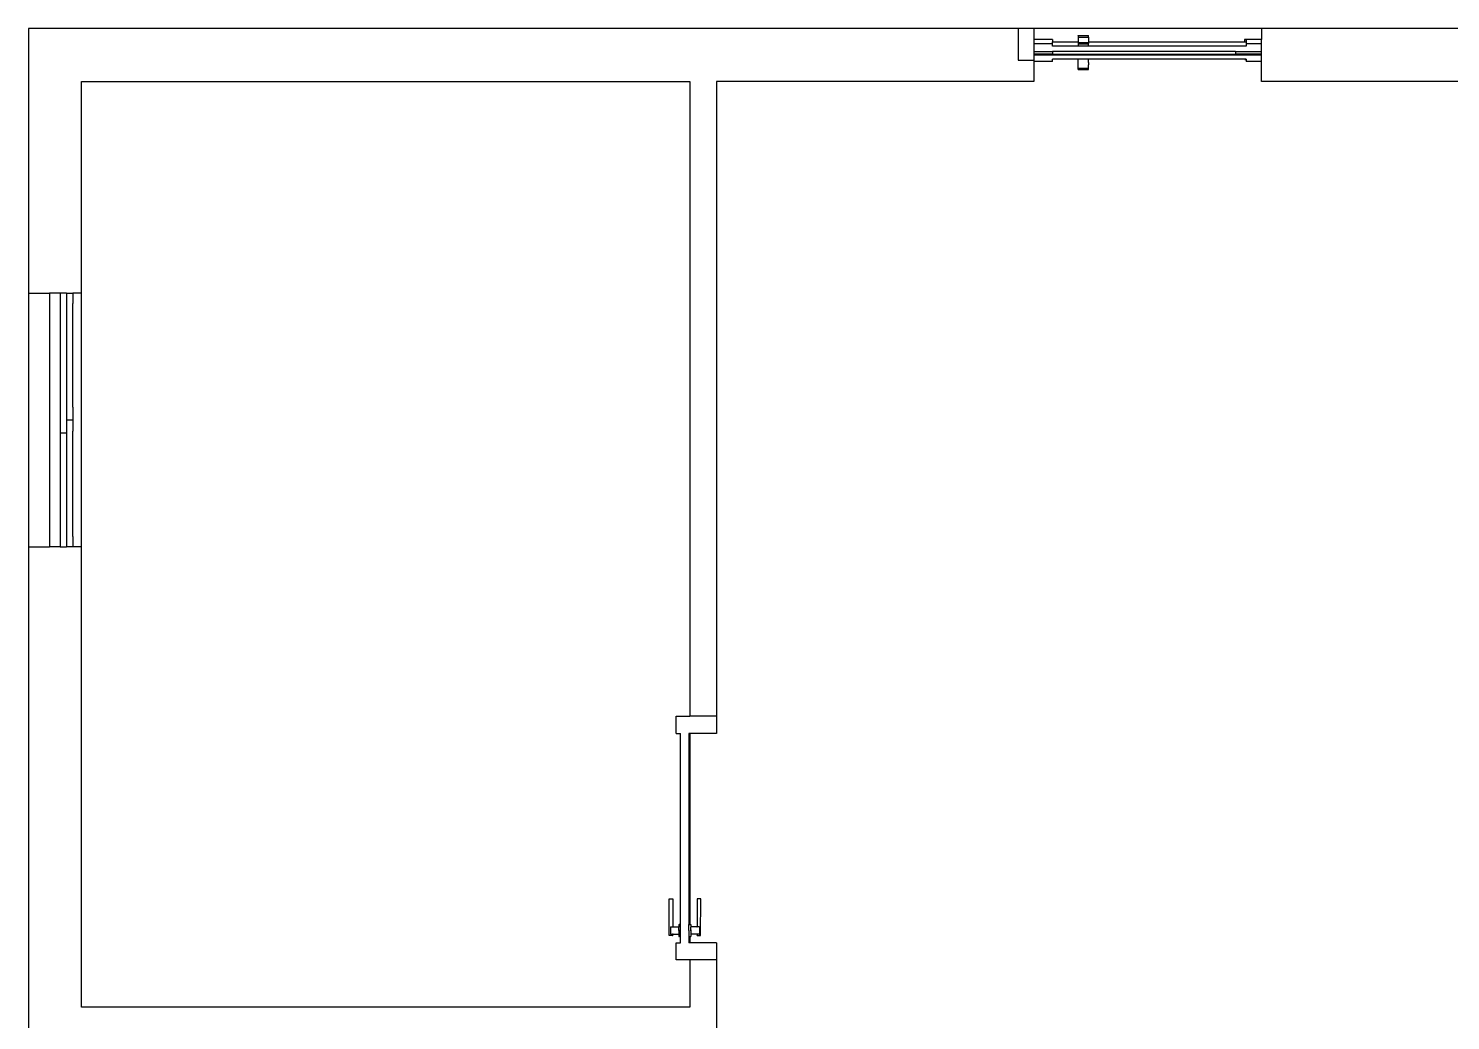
# Model space of a CAD drawing. Header units: millimetres. Extents: x -27866 to 69340, y 57830 to 119705.
# Drawn here: x 10770 to 17488, y 115018 to 119705 of the extents above; entities that cross this region are included whole.
import ezdxf

# ---------------------------------------------------------------- set-up
doc = ezdxf.new("R2010")
doc.units = ezdxf.units.MM
doc.layers.add('SectionCutEdges', color=7, linetype='Continuous')

msp = doc.modelspace()

# ---------------------------------------------------------------- linework, layer by layer
for p, q in [((16594.79975, 119705.38105), (15519.79975, 119705.38105)), ((15607.87389, 119653.48713), (15519.79975, 119653.48713)), ((15607.87389, 119653.48713), (15607.87389, 119641.82096)), ((15728.96467, 119671.96595), (15728.96467, 119672.51905)), ((15728.96467, 119672.51905), (15777.89805, 119672.51905)), ((15728.96467, 119670.76019), (15728.96467, 119671.96595)), ((15728.96467, 119671.96595), (15777.89805, 119671.96595)), ((15728.96467, 119663.54485), (15728.96467, 119658.62887)), ((15728.96467, 119658.62887), (15728.96467, 119657.74676)), ((15728.96467, 119657.74676), (15728.96467, 119650.98349)), ((15777.89805, 119671.96595), (15777.89805, 119672.51905)), ((15777.89805, 119670.76019), (15777.89805, 119671.96595)), ((15777.89805, 119663.96545), (15777.89805, 119663.54485)), ((15777.89805, 119663.54485), (15777.89805, 119658.62887)), ((15777.89805, 119658.62887), (15777.89805, 119657.74676)), ((15777.89805, 119657.74676), (15777.89805, 119650.98349)), ((16594.79975, 119653.48713), (16515.02347, 119653.48713)), ((16515.02347, 119652.93136), (16515.02347, 119653.48713)), ((16515.02347, 119652.93136), (16522.42334, 119652.93136)), ((16515.02347, 119652.93136), (16515.02347, 119641.82096)), ((16522.42334, 119652.93136), (16522.42334, 119641.82096)), ((15607.87389, 119641.82096), (15728.96467, 119641.82096)), ((15607.87389, 119633.15478), (15607.87389, 119641.82096)), ((15607.87389, 119597.4075), (16472.3636, 119597.4075)), ((15728.96467, 119650.98349), (15728.96467, 119641.82096)), ((15728.96467, 119641.82096), (15728.96467, 119640.61458)), ((15728.96467, 119640.61458), (15728.96467, 119639.30864)), ((15728.96467, 119639.30864), (15777.89805, 119639.30864)), ((15728.96467, 119639.30864), (15728.96467, 119634.24865)), ((15777.89805, 119634.24865), (15728.96467, 119634.24865)), ((15728.96467, 119634.24865), (15728.96467, 119632.51896)), ((15728.96467, 119632.51896), (15777.89805, 119632.51896)), ((15728.96467, 119632.51896), (15728.96467, 119622.04018)), ((15777.89805, 119650.98349), (15777.89805, 119641.82096)), ((15777.89805, 119641.82096), (16515.02347, 119641.82096)), ((15777.89805, 119641.82096), (15777.89805, 119640.61458)), ((15777.89805, 119640.61458), (15777.89805, 119639.30864)), ((15777.89805, 119639.30864), (15777.89805, 119634.24865)), ((15777.89805, 119632.51896), (15777.89805, 119634.24865)), ((15777.89805, 119622.04018), (15777.89805, 119632.51896)), ((16515.02347, 119641.82096), (16522.42334, 119641.82096)), ((16522.42334, 119641.82096), (16522.42334, 119633.15478)), ((15728.96467, 119558.62093), (15728.96467, 119559.63561)), ((15728.96467, 119551.9079), (15728.96467, 119558.62093)), ((15728.96467, 119545.0038), (15728.96467, 119551.9079)), ((15728.96467, 119534.10041), (15728.96467, 119545.0038)), ((15728.96467, 119527.34062), (15728.96467, 119534.10041)), ((15728.96467, 119525.91916), (15728.96467, 119527.34062)), ((15728.96467, 119520.46631), (15728.96467, 119525.91916)), ((15728.96467, 119519.14376), (15728.96467, 119520.46631)), ((15728.96467, 119517.75178), (15728.96467, 119519.14376)), ((15777.89805, 119558.62093), (15777.89805, 119559.63561)), ((15777.89805, 119551.9079), (15777.89805, 119558.62093)), ((15777.89805, 119545.0038), (15777.89805, 119551.9079)), ((15777.89805, 119545.0038), (15777.89805, 119534.10041)), ((15777.89805, 119527.34062), (15777.89805, 119534.10041)), ((15777.89805, 119525.91916), (15777.89805, 119527.34062)), ((15777.89805, 119520.46631), (15777.89805, 119525.91916)), ((15777.89805, 119519.14376), (15777.89805, 119520.46631)), ((15777.89805, 119517.74607), (15777.89805, 119519.14376)), ((16519.79975, 119555.38105), (16519.79975, 119559.63561)), ((10769.79975, 118455.38105), (10769.79975, 117255.38105)), ((10869.79975, 118455.38105), (10869.79975, 117255.38105)), ((10919.79975, 118455.38105), (10919.79975, 117795.38105)), ((11019.79975, 117255.38105), (11019.79975, 118455.38105)), ((10979.79975, 117915.38105), (10979.79975, 118405.38105)), ((10949.79975, 117795.38105), (10949.79975, 117255.38105)), ((10979.79975, 117305.38105), (10979.79975, 117802.59219)), ((13894.79975, 116374.89503), (13894.79975, 115470.98831)), ((13796.79214, 115421.5193), (13796.81119, 115591.71929)), ((13796.81119, 115591.71929), (13796.85023, 115592.01693)), ((13796.85023, 115592.01693), (13796.96463, 115592.29428)), ((13796.96463, 115592.29428), (13797.14659, 115592.53243)), ((13797.14659, 115592.53243), (13797.3837, 115592.71516)), ((13797.3837, 115592.71516), (13797.65982, 115592.83001)), ((13797.65982, 115592.83001), (13797.95612, 115592.86917)), ((13797.95612, 115592.86917), (13812.83852, 115592.8675)), ((13812.83852, 115592.8675), (13813.13481, 115592.82828)), ((13813.13481, 115592.82828), (13813.4109, 115592.71336)), ((13813.4109, 115592.71336), (13813.64798, 115592.53058)), ((13813.64798, 115592.53058), (13813.82988, 115592.29239)), ((13813.82988, 115592.29239), (13813.94422, 115592.01502)), ((13813.98319, 115591.71737), (13813.9295, 115460.57819)), ((13813.94422, 115592.01502), (13813.98319, 115591.71737)), ((13928.45659, 115591.69021), (13928.20756, 115460.43637)), ((13928.49601, 115591.9878), (13928.45659, 115591.69021)), ((13928.61075, 115592.26499), (13928.49601, 115591.9878)), ((13928.79301, 115592.5029), (13928.61075, 115592.26499)), ((13929.03035, 115592.68532), (13928.79301, 115592.5029)), ((13929.30661, 115592.79981), (13929.03035, 115592.68532)), ((13929.60296, 115592.83857), (13929.30661, 115592.79981)), ((13944.48535, 115592.81725), (13929.60296, 115592.83857)), ((13944.78159, 115592.77764), (13944.48535, 115592.81725)), ((13945.05754, 115592.66236), (13944.78159, 115592.77764)), ((13945.29438, 115592.47927), (13945.05754, 115592.66236)), ((13945.47599, 115592.24083), (13945.29438, 115592.47927)), ((13945.39569, 115421.46578), (13945.62857, 115591.66561)), ((13945.58997, 115591.96331), (13945.47599, 115592.24083)), ((13945.62857, 115591.66561), (13945.58997, 115591.96331)), ((13796.79214, 115421.5193), (13796.83111, 115421.22165)), ((13796.83111, 115421.22165), (13796.94545, 115420.94428)), ((13796.94545, 115420.94428), (13797.12735, 115420.70609)), ((13797.36443, 115420.5233), (13797.12735, 115420.70609)), ((13797.64052, 115420.40839), (13797.36443, 115420.5233)), ((13797.93681, 115420.36917), (13797.64052, 115420.40839)), ((13812.81921, 115420.3675), (13797.93681, 115420.36917)), ((13802.52039, 115459.46865), (13802.51678, 115427.26865)), ((13802.55576, 115426.97101), (13802.51678, 115427.26865)), ((13802.55943, 115459.76629), (13802.52039, 115459.46865)), ((13802.55576, 115426.97101), (13802.67009, 115426.69364)), ((13802.67382, 115460.04364), (13802.55943, 115459.76629)), ((13802.85199, 115426.45544), (13802.67009, 115426.69364)), ((13802.85578, 115460.28179), (13802.67382, 115460.04364)), ((13803.08907, 115426.27266), (13802.85199, 115426.45544)), ((13803.0929, 115460.46452), (13802.85578, 115460.28179)), ((13803.36516, 115426.15775), (13803.08907, 115426.27266)), ((13803.0929, 115460.46452), (13803.36901, 115460.57937)), ((13803.66145, 115426.11853), (13803.36516, 115426.15775)), ((13803.36901, 115460.57937), (13803.66531, 115460.61853)), ((13803.66145, 115426.11853), (13812.81985, 115426.1175)), ((13803.66531, 115460.61853), (13812.82371, 115460.6175)), ((13813.11551, 115420.40665), (13812.81921, 115420.3675)), ((13813.11615, 115426.11747), (13812.81985, 115426.1175)), ((13812.82371, 115460.6175), (13813.12001, 115460.57828)), ((13813.11551, 115420.40665), (13813.39162, 115420.52151)), ((13813.33576, 115426.15663), (13813.11615, 115426.11747)), ((13813.33961, 115460.57826), (13813.12001, 115460.57828)), ((13813.39226, 115426.15662), (13813.33576, 115426.15663)), ((13813.39611, 115460.57825), (13813.33961, 115460.57826)), ((13813.39162, 115420.52151), (13813.62874, 115420.70424)), ((13813.39226, 115426.15662), (13813.41244, 115426.11744)), ((13813.39611, 115460.57825), (13813.41631, 115460.61743)), ((13813.63321, 115460.57823), (13813.39611, 115460.57825)), ((13813.41244, 115426.11744), (13813.62935, 115426.11741)), ((13813.41631, 115460.61743), (13813.63321, 115460.57823)), ((13813.8107, 115420.94239), (13813.62874, 115420.70424)), ((13813.62935, 115426.11741), (13813.81128, 115426.11739)), ((13813.82036, 115460.5782), (13813.63321, 115460.57823)), ((13813.8107, 115420.94239), (13813.9251, 115421.21974)), ((13813.81128, 115426.11739), (13813.92564, 115426.11738)), ((13813.9295, 115460.57819), (13813.82036, 115460.5782)), ((13813.96414, 115421.51737), (13813.9251, 115421.21974)), ((13813.92566, 115426.27145), (13813.92564, 115426.11738)), ((13813.92564, 115426.11738), (13813.96465, 115426.11737)), ((13813.92564, 115426.11738), (13813.96414, 115421.51737)), ((13813.96468, 115426.34714), (13813.92566, 115426.27145)), ((13813.92568, 115426.4542), (13813.92567, 115426.38967)), ((13813.92567, 115426.38967), (13813.96468, 115426.34714)), ((13813.96471, 115426.66131), (13813.92568, 115426.4542)), ((13813.96475, 115426.96973), (13813.92571, 115426.74407)), ((13813.92571, 115426.74407), (13813.94417, 115426.69238)), ((13813.92944, 115459.99068), (13813.9479, 115460.04238)), ((13813.92944, 115459.99068), (13813.96709, 115459.76502)), ((13813.92947, 115460.28055), (13813.92948, 115460.34508)), ((13813.92947, 115460.28055), (13813.96845, 115460.07344)), ((13813.92948, 115460.34508), (13813.96849, 115460.3876)), ((13813.9295, 115460.57819), (13813.92949, 115460.46331)), ((13813.92949, 115460.46331), (13813.96849, 115460.3876)), ((13813.9295, 115460.57819), (13813.96851, 115460.61737)), ((13813.94417, 115426.69238), (13813.96471, 115426.66131)), ((13813.9479, 115460.04238), (13813.96845, 115460.07344)), ((13813.96465, 115426.11737), (13814.22933, 115426.15653)), ((13813.96468, 115426.34714), (13813.96475, 115426.96973)), ((13813.96475, 115426.96973), (13813.96468, 115426.34714)), ((13813.96709, 115459.76502), (13813.96839, 115459.46737)), ((13813.96839, 115459.46737), (13813.96849, 115460.3876)), ((13813.96849, 115460.3876), (13813.96839, 115459.46737)), ((13814.00743, 115459.76501), (13813.96839, 115459.46737)), ((13813.96851, 115460.61737), (13814.23319, 115460.57816)), ((13814.11809, 115426.69236), (13814.00375, 115426.96973)), ((13814.12182, 115460.04236), (13814.00743, 115459.76501)), ((13814.24956, 115426.45417), (13814.11809, 115426.69236)), ((13814.25335, 115460.28051), (13814.12182, 115460.04236)), ((13814.22933, 115426.15653), (13814.43884, 115426.11732)), ((13814.23319, 115460.57816), (13814.44271, 115460.61732)), ((13814.29999, 115426.45416), (13814.24956, 115426.45417)), ((13814.30378, 115460.28051), (13814.25335, 115460.28051)), ((13814.47856, 115426.27139), (13814.29999, 115426.45416)), ((13814.48238, 115460.46324), (13814.30378, 115460.28051)), ((13814.54611, 115426.15649), (13814.43884, 115426.11732)), ((13814.54996, 115460.57812), (13814.44271, 115460.61732)), ((13814.53707, 115426.27138), (13814.47856, 115426.27139)), ((13814.5409, 115460.46324), (13814.48238, 115460.46324)), ((13814.74524, 115426.15647), (13814.53707, 115426.27138)), ((13814.74909, 115460.5781), (13814.5409, 115460.46324)), ((13814.74524, 115426.15647), (13814.54611, 115426.15649)), ((13814.74909, 115460.5781), (13814.54996, 115460.57812)), ((13814.81316, 115426.15646), (13814.74524, 115426.15647)), ((13814.74524, 115426.15647), (13814.8027, 115426.11728)), ((13814.74909, 115460.5781), (13814.80657, 115460.61728)), ((13814.81701, 115460.57809), (13814.74909, 115460.5781)), ((13814.8027, 115426.11728), (13815.03144, 115426.11725)), ((13814.80657, 115460.61728), (13815.0353, 115460.61725)), ((13815.03144, 115426.11725), (13814.81316, 115426.15646)), ((13815.0353, 115460.61725), (13814.81701, 115460.57809)), ((13815.03144, 115426.11725), (13841.43985, 115426.1143)), ((13815.0353, 115460.61725), (13841.44371, 115460.6143)), ((13841.73615, 115426.15345), (13841.43985, 115426.1143)), ((13841.74001, 115460.57508), (13841.44371, 115460.6143)), ((13842.01227, 115426.2683), (13841.73615, 115426.15345)), ((13842.0161, 115460.46016), (13841.74001, 115460.57508)), ((13842.24938, 115426.45103), (13842.01227, 115426.2683)), ((13842.25317, 115460.27738), (13842.0161, 115460.46016)), ((13842.43134, 115426.68919), (13842.24938, 115426.45103)), ((13842.25317, 115460.27738), (13842.43508, 115460.03919)), ((13842.54574, 115426.96653), (13842.43134, 115426.68919)), ((13842.43508, 115460.03919), (13842.54941, 115459.76182)), ((13842.58478, 115427.26417), (13842.54574, 115426.96653)), ((13842.54574, 115426.96653), (13842.58349, 115415.76417)), ((13842.58967, 115470.96417), (13842.54941, 115459.76182)), ((13842.54941, 115459.76182), (13842.58838, 115459.46417)), ((13842.58599, 115438.07821), (13842.58478, 115427.26417)), ((13842.62501, 115438.19931), (13842.58599, 115438.07821)), ((13842.58605, 115438.62491), (13842.62509, 115438.8849)), ((13842.58605, 115438.62491), (13842.62503, 115438.36819)), ((13842.62518, 115439.70686), (13842.58615, 115439.49458)), ((13842.58615, 115439.49458), (13842.62509, 115438.8849)), ((13842.58628, 115440.62796), (13842.6253, 115440.77806)), ((13842.62518, 115439.70686), (13842.58628, 115440.62796)), ((13842.58642, 115441.9478), (13842.62544, 115442.0255)), ((13842.58642, 115441.9478), (13842.6253, 115440.77806)), ((13842.58658, 115443.36417), (13842.62574, 115444.70283)), ((13842.58658, 115443.36417), (13842.62544, 115442.0255)), ((13842.62588, 115445.95027), (13842.58674, 115444.78054)), ((13842.58674, 115444.78054), (13842.62574, 115444.70283)), ((13842.626, 115447.02147), (13842.58689, 115446.10038)), ((13842.62588, 115445.95027), (13842.58689, 115446.10038)), ((13842.58702, 115447.23376), (13842.62609, 115447.84343)), ((13842.626, 115447.02147), (13842.58702, 115447.23376)), ((13842.58711, 115448.10343), (13842.62615, 115448.36014)), ((13842.58711, 115448.10343), (13842.62609, 115447.84343)), ((13842.58717, 115448.65012), (13842.58838, 115459.46417)), ((13842.58717, 115448.65012), (13842.62617, 115448.52902)), ((13842.58967, 115470.96417), (13842.62871, 115471.26181)), ((13842.73941, 115438.47665), (13842.62501, 115438.19931)), ((13842.62503, 115438.36819), (13842.62501, 115438.19931)), ((13842.62617, 115448.52902), (13842.62615, 115448.36014)), ((13842.62617, 115448.52902), (13842.7405, 115448.25165)), ((13842.62871, 115471.26181), (13842.74311, 115471.53915)), ((13842.92137, 115438.7148), (13842.73941, 115438.47665)), ((13842.7405, 115448.25165), (13842.92241, 115448.01346)), ((13842.74311, 115471.53915), (13842.92507, 115471.7773)), ((13843.15848, 115438.89753), (13842.92137, 115438.7148)), ((13842.92241, 115448.01346), (13843.15948, 115447.83068)), ((13842.92507, 115471.7773), (13843.16218, 115471.96003)), ((13843.4346, 115439.01239), (13843.15848, 115438.89753)), ((13843.15948, 115447.83068), (13843.43557, 115447.71576)), ((13843.16218, 115471.96003), (13843.4383, 115472.07489)), ((13843.7309, 115439.05154), (13843.4346, 115439.01239)), ((13843.43557, 115447.71576), (13843.73187, 115447.67654)), ((13843.4383, 115472.07489), (13843.7346, 115472.11404)), ((13849.68967, 115472.11337), (13843.7346, 115472.11404)), ((13889.68597, 115439.04464), (13889.97685, 115439.08268)), ((13889.68967, 115472.09144), (13889.72574, 115472.10639)), ((13889.98866, 115447.70768), (13889.69241, 115447.74729)), ((13889.72574, 115472.10639), (13890.02209, 115472.14515)), ((13890.02209, 115472.14515), (13898.52818, 115472.13297)), ((13898.48294, 115439.0705), (13898.77918, 115439.03089)), ((13898.79109, 115447.73425), (13898.49474, 115447.69549)), ((13898.82442, 115472.09336), (13898.52818, 115472.13297)), ((13898.77918, 115439.03089), (13899.05513, 115438.91561)), ((13899.06735, 115447.84874), (13898.79109, 115447.73425)), ((13899.10036, 115471.97808), (13898.82442, 115472.09336)), ((13899.05513, 115438.91561), (13899.29197, 115438.73251)), ((13899.30469, 115448.03116), (13899.06735, 115447.84874)), ((13899.33721, 115471.79498), (13899.10036, 115471.97808)), ((13899.29197, 115438.73251), (13899.47357, 115438.49408)), ((13899.48695, 115448.26907), (13899.30469, 115448.03116)), ((13899.51881, 115471.55655), (13899.33721, 115471.79498)), ((13899.47357, 115438.49408), (13899.58756, 115438.21656)), ((13899.6017, 115448.54626), (13899.48695, 115448.26907)), ((13899.6328, 115471.27903), (13899.51881, 115471.55655)), ((13899.58779, 115438.38544), (13899.58756, 115438.21656)), ((13899.58756, 115438.21656), (13899.6264, 115438.09541)), ((13899.62715, 115438.6421), (13899.58779, 115438.38544)), ((13899.62834, 115439.51177), (13899.5885, 115438.90215)), ((13899.62715, 115438.6421), (13899.5885, 115438.90215)), ((13899.58962, 115439.72411), (13899.62989, 115440.64515)), ((13899.58962, 115439.72411), (13899.62834, 115439.51177)), ((13899.6317, 115441.96499), (13899.59109, 115440.79531)), ((13899.62989, 115440.64515), (13899.59109, 115440.79531)), ((13899.5928, 115442.04275), (13899.59463, 115443.38141)), ((13899.63364, 115443.38136), (13899.5928, 115442.04275)), ((13899.6317, 115441.96499), (13899.5928, 115442.04275)), ((13899.59646, 115444.72008), (13899.59463, 115443.38141)), ((13899.65021, 115426.98367), (13899.59587, 115415.78138)), ((13899.63557, 115444.79772), (13899.59646, 115444.72008)), ((13899.63364, 115443.38136), (13899.59646, 115444.72008)), ((13899.59817, 115445.96752), (13899.63738, 115446.11756)), ((13899.59817, 115445.96752), (13899.63557, 115444.79772)), ((13899.59963, 115447.03871), (13899.63893, 115447.25094)), ((13899.59963, 115447.03871), (13899.63738, 115446.11756)), ((13899.64012, 115448.12061), (13899.60076, 115447.86068)), ((13899.63893, 115447.25094), (13899.60076, 115447.86068)), ((13899.6017, 115448.54626), (13899.60146, 115448.37738)), ((13899.64012, 115448.12061), (13899.60146, 115448.37738)), ((13899.64087, 115448.66731), (13899.6017, 115448.54626)), ((13899.6264, 115438.09541), (13899.61161, 115427.28137)), ((13899.61161, 115427.28137), (13899.65021, 115426.98367)), ((13899.6714, 115470.98133), (13899.6328, 115471.27903)), ((13899.64087, 115448.66731), (13899.65567, 115459.48134)), ((13899.65021, 115426.98367), (13899.76419, 115426.70615)), ((13899.69508, 115459.77893), (13899.65567, 115459.48134)), ((13899.6714, 115470.98133), (13899.69508, 115459.77893)), ((13899.80983, 115460.05612), (13899.69508, 115459.77893)), ((13899.76419, 115426.70615), (13899.9458, 115426.46772)), ((13899.99208, 115460.29403), (13899.80983, 115460.05612)), ((13899.9458, 115426.46772), (13900.18264, 115426.28462)), ((13899.99208, 115460.29403), (13900.22943, 115460.47645)), ((13900.18264, 115426.28462), (13900.45859, 115426.16934)), ((13900.22943, 115460.47645), (13900.50569, 115460.59094)), ((13900.45859, 115426.16934), (13900.75483, 115426.12973)), ((13900.50569, 115460.59094), (13900.80204, 115460.6297)), ((13927.16322, 115426.0919), (13900.75483, 115426.12973)), ((13927.21043, 115460.59187), (13900.80204, 115460.6297)), ((13927.16322, 115426.0919), (13927.38156, 115426.13078)), ((13927.39195, 115426.09158), (13927.16322, 115426.0919)), ((13927.43916, 115460.59154), (13927.21043, 115460.59187)), ((13927.21043, 115460.59187), (13927.42865, 115460.55237)), ((13927.38156, 115426.13078), (13927.44948, 115426.13068)), ((13927.44948, 115426.13068), (13927.39195, 115426.09158)), ((13927.42865, 115460.55237), (13927.49657, 115460.55227)), ((13927.49657, 115460.55227), (13927.43916, 115460.59154)), ((13927.44948, 115426.13068), (13927.65782, 115426.24527)), ((13927.44948, 115426.13068), (13927.64861, 115426.13039)), ((13927.49657, 115460.55227), (13927.69571, 115460.55199)), ((13927.49657, 115460.55227), (13927.7046, 115460.43709)), ((13927.64861, 115426.13039), (13927.75581, 115426.09105)), ((13927.65782, 115426.24527), (13927.71633, 115426.24518)), ((13927.69571, 115460.55199), (13927.80302, 115460.59102)), ((13927.7046, 115460.43709), (13927.76311, 115460.43701)), ((13927.71633, 115426.24518), (13927.89516, 115426.42768)), ((13927.96538, 115426.12994), (13927.75581, 115426.09105)), ((13927.76311, 115460.43701), (13927.94145, 115460.25399)), ((13928.01248, 115460.55154), (13927.80302, 115460.59102)), ((13927.89516, 115426.42768), (13927.9456, 115426.42761)), ((13927.94145, 115460.25399), (13927.99188, 115460.25392)), ((13927.9456, 115426.42761), (13928.07742, 115426.66559)), ((13927.96538, 115426.12994), (13928.23001, 115426.09038)), ((13927.99188, 115460.25392), (13928.12305, 115460.01556)), ((13928.01248, 115460.55154), (13928.27721, 115460.59034)), ((13928.07742, 115426.66559), (13928.19216, 115426.94279)), ((13928.12305, 115460.01556), (13928.23704, 115459.73804)), ((13928.20756, 115460.43637), (13928.23704, 115459.73804)), ((13928.23001, 115426.09038), (13928.22371, 115421.49038)), ((13928.22371, 115421.49038), (13928.26231, 115421.19268)), ((13928.23022, 115426.24445), (13928.23001, 115426.09038)), ((13928.26907, 115426.1295), (13928.23001, 115426.09038)), ((13928.23032, 115426.32015), (13928.23022, 115426.24445)), ((13928.23032, 115426.32015), (13928.23117, 115426.94273)), ((13928.23117, 115426.94273), (13928.23032, 115426.32015)), ((13928.26939, 115426.36261), (13928.23032, 115426.32015)), ((13928.23075, 115426.63431), (13928.23047, 115426.4272)), ((13928.23047, 115426.4272), (13928.26939, 115426.36261)), ((13928.25134, 115426.66535), (13928.23075, 115426.63431)), ((13928.23117, 115426.94273), (13928.26987, 115426.71701)), ((13928.23704, 115459.73804), (13928.27564, 115459.44034)), ((13928.26987, 115426.71701), (13928.25134, 115426.66535)), ((13928.3763, 115420.91516), (13928.26231, 115421.19268)), ((13928.37821, 115426.12935), (13928.26907, 115426.1295)), ((13928.27564, 115459.44034), (13928.2769, 115460.36057)), ((13928.2769, 115460.36057), (13928.27564, 115459.44034)), ((13928.31622, 115460.59029), (13928.27721, 115460.59034)), ((13928.42531, 115460.55094), (13928.31622, 115460.59029)), ((13928.3763, 115420.91516), (13928.5579, 115420.67673)), ((13928.37821, 115426.12935), (13928.56531, 115426.0899)), ((13928.42531, 115460.55094), (13928.61251, 115460.58986)), ((13928.79475, 115420.49363), (13928.5579, 115420.67673)), ((13928.56531, 115426.0899), (13928.78221, 115426.08958)), ((13928.61251, 115460.58986), (13928.82942, 115460.58955)), ((13928.80246, 115426.12874), (13928.78221, 115426.08958)), ((13929.07069, 115420.37835), (13928.79475, 115420.49363)), ((13928.85895, 115426.12866), (13928.80246, 115426.12874)), ((13928.84956, 115460.55034), (13928.82942, 115460.58955)), ((13928.90605, 115460.55026), (13928.84956, 115460.55034)), ((13928.85895, 115426.12866), (13929.07856, 115426.12835)), ((13928.90605, 115460.55026), (13929.12571, 115460.58913)), ((13929.07069, 115420.37835), (13929.36694, 115420.33874)), ((13929.3748, 115426.08874), (13929.07856, 115426.12835)), ((13929.42201, 115460.5887), (13929.12571, 115460.58913)), ((13929.36694, 115420.33874), (13944.24932, 115420.31742)), ((13938.5332, 115426.07562), (13929.3748, 115426.08874)), ((13938.5804, 115460.57558), (13929.42201, 115460.5887)), ((13938.5332, 115426.07562), (13938.82954, 115426.11438)), ((13938.87664, 115460.53597), (13938.5804, 115460.57558)), ((13938.82954, 115426.11438), (13939.10581, 115426.22887)), ((13939.15259, 115460.42069), (13938.87664, 115460.53597)), ((13939.10581, 115426.22887), (13939.34315, 115426.41128)), ((13939.15259, 115460.42069), (13939.38943, 115460.2376)), ((13939.34315, 115426.41128), (13939.52541, 115426.6492)), ((13939.38943, 115460.2376), (13939.57104, 115459.99916)), ((13939.64015, 115426.92639), (13939.52541, 115426.6492)), ((13939.57104, 115459.99916), (13939.68503, 115459.72164)), ((13939.64015, 115426.92639), (13939.67957, 115427.22398)), ((13939.72363, 115459.42394), (13939.67957, 115427.22398)), ((13939.68503, 115459.72164), (13939.72363, 115459.42394)), ((13944.24932, 115420.31742), (13944.54567, 115420.35618)), ((13944.54567, 115420.35618), (13944.82193, 115420.47067)), ((13944.82193, 115420.47067), (13945.05928, 115420.65309)), ((13945.24153, 115420.891), (13945.05928, 115420.65309)), ((13945.35628, 115421.1682), (13945.24153, 115420.891)), ((13945.39569, 115421.46578), (13945.35628, 115421.1682)), ((13842.58349, 115415.76417), (13842.62247, 115415.46652)), ((13842.7368, 115415.18915), (13842.62247, 115415.46652)), ((13842.7368, 115415.18915), (13842.91871, 115414.95096)), ((13842.91871, 115414.95096), (13843.15578, 115414.76818)), ((13843.15578, 115414.76818), (13843.43187, 115414.65326)), ((13843.43187, 115414.65326), (13843.72816, 115414.61404)), ((13849.68324, 115414.61337), (13843.72816, 115414.61404)), ((13889.94342, 115414.64521), (13889.68325, 115414.68477)), ((13889.94342, 115414.64521), (13898.4495, 115414.63302)), ((13894.79975, 115415.78825), (13894.79975, 115385.89503)), ((13898.74585, 115414.67178), (13898.4495, 115414.63302)), ((13899.02211, 115414.78627), (13898.74585, 115414.67178)), ((13899.25946, 115414.96869), (13899.02211, 115414.78627)), ((13899.44171, 115415.2066), (13899.25946, 115414.96869)), ((13899.44171, 115415.2066), (13899.55646, 115415.4838)), ((13899.59587, 115415.78138), (13899.55646, 115415.4838))]:
    msp.add_line(p, q)
at = {"layer": 'SectionCutEdges'}
for p, q in [((10769.79975, 119705.38105), (10769.79975, 118455.38105)), ((15444.79975, 119705.38105), (10769.79975, 119705.38105)), ((15519.79975, 119705.38105), (15444.79975, 119705.38105)), ((15444.79975, 119705.38105), (15444.79975, 119555.38105)), ((15519.79975, 119705.38105), (15519.79975, 119653.48713)), ((15519.79975, 119653.48713), (15519.79975, 119633.15478)), ((15777.89805, 119670.76019), (15728.96467, 119670.76019)), ((15728.96467, 119670.76019), (15728.96467, 119663.54485)), ((15728.96467, 119663.54485), (15777.89805, 119663.96545)), ((15777.89805, 119665.72765), (15777.89805, 119670.76019)), ((15777.89805, 119663.96545), (15777.89805, 119665.72765)), ((21019.79975, 119705.38105), (16594.79975, 119705.38105)), ((16594.79975, 119705.38105), (16594.79975, 119653.48713)), ((16594.79975, 119633.15478), (16594.79975, 119653.48713)), ((15607.87389, 119633.15478), (15519.79975, 119633.15478)), ((15519.79975, 119633.15478), (15519.79975, 119596.15155)), ((15519.79975, 119596.15155), (15607.87389, 119596.15155)), ((15519.79975, 119596.15155), (15519.79975, 119585.52077)), ((15519.79975, 119585.52077), (15607.87389, 119585.52077)), ((15519.79975, 119585.52077), (15519.79975, 119580.38105)), ((15607.87389, 119622.04018), (15607.87389, 119633.15478)), ((15728.96467, 119622.04018), (15607.87389, 119622.04018)), ((15607.87389, 119597.4075), (15607.87389, 119598.22317)), ((15607.87389, 119598.22317), (16472.3636, 119598.22317)), ((15607.87389, 119596.15155), (15607.87389, 119597.4075)), ((15607.87389, 119596.15155), (15607.87389, 119585.52077)), ((15607.87389, 119585.52077), (15607.87389, 119583.45035)), ((15777.89805, 119622.04018), (15728.96467, 119622.04018)), ((16522.42334, 119622.04018), (15777.89805, 119622.04018)), ((16472.3636, 119598.22317), (16472.3636, 119597.4075)), ((16472.3636, 119597.4075), (16472.3636, 119596.15155)), ((16472.3636, 119596.15155), (16594.79975, 119596.15155)), ((16472.3636, 119596.15155), (16472.3636, 119585.52077)), ((16472.3636, 119585.52077), (16594.79975, 119585.52077)), ((16472.3636, 119585.52077), (16472.3636, 119583.45035)), ((16594.79975, 119633.15478), (16522.42334, 119633.15478)), ((16522.42334, 119633.15478), (16522.42334, 119622.04018)), ((16594.79975, 119596.15155), (16594.79975, 119633.15478)), ((16594.79975, 119585.52077), (16594.79975, 119596.15155)), ((16594.79975, 119580.38105), (16594.79975, 119585.52077)), ((15444.79975, 119555.38105), (15519.79975, 119555.38105)), ((15519.79975, 119580.38105), (15519.79975, 119555.38105)), ((15519.79975, 119580.38105), (16594.79975, 119580.38105)), ((15519.79975, 119555.38105), (15519.79975, 119548.52207)), ((15607.87389, 119548.52207), (15519.79975, 119548.52207)), ((15519.79975, 119548.52207), (15519.79975, 119455.38105)), ((15607.87389, 119583.45035), (16472.3636, 119583.45035)), ((15607.87389, 119548.52207), (15607.87389, 119559.63561)), ((15728.96467, 119559.63561), (15607.87389, 119559.63561)), ((15777.89805, 119559.63561), (15728.96467, 119559.63561)), ((15728.96467, 119510.95508), (15728.96467, 119517.75178)), ((15728.96467, 119517.75178), (15777.89805, 119517.74607)), ((16522.42334, 119559.63561), (15777.89805, 119559.63561)), ((15777.89805, 119510.95508), (15777.89805, 119517.74607)), ((16522.42334, 119559.63561), (16522.42334, 119548.52207)), ((16594.79975, 119548.52207), (16522.42334, 119548.52207)), ((16594.79975, 119548.52207), (16594.79975, 119580.38105)), ((16594.79975, 119455.38105), (16594.79975, 119548.52207)), ((11019.79975, 119455.38105), (13894.79975, 119455.38105)), ((11019.79975, 118455.38105), (11019.79975, 119455.38105)), ((13894.79975, 119455.38105), (13894.79975, 116455.39503)), ((14019.79975, 119455.38105), (14019.79975, 116455.38105)), ((15519.79975, 119455.38105), (14019.79975, 119455.38105)), ((15728.96467, 119510.95508), (15777.89805, 119510.95508)), ((20769.79975, 119455.38105), (16594.79975, 119455.38105)), ((10769.79975, 118455.38105), (10869.79975, 118455.38105)), ((10919.79975, 118455.38105), (10869.79975, 118455.38105)), ((10949.79975, 118455.38105), (10919.79975, 118455.38105)), ((10949.79975, 118455.38105), (10979.79975, 118455.38105)), ((10949.79975, 118455.38105), (10949.79975, 117855.38105)), ((11019.79975, 118455.38105), (10979.79975, 118455.38105)), ((10979.79975, 118455.38105), (10979.79975, 118405.38105)), ((10979.79975, 117915.38105), (10979.79975, 117855.38105)), ((10949.79975, 117855.38105), (10949.79975, 117795.38105)), ((10949.79975, 117855.38105), (10979.79975, 117855.38105)), ((10979.79975, 117855.38105), (10979.79975, 117802.59219)), ((10919.79975, 117795.38105), (10949.79975, 117795.38105)), ((10919.79975, 117795.38105), (10919.79975, 117255.38105)), ((10979.79975, 117305.38105), (10979.79975, 117255.38105)), ((10769.79975, 117255.38105), (10769.79975, 112455.38105)), ((10769.79975, 117255.38105), (10869.79975, 117255.38105)), ((10919.79975, 117255.38105), (10869.79975, 117255.38105)), ((10919.79975, 117255.38105), (10949.79975, 117255.38105)), ((10979.79975, 117255.38105), (10949.79975, 117255.38105)), ((11019.79975, 117255.38105), (10979.79975, 117255.38105)), ((11019.79975, 115080.38105), (11019.79975, 117255.38105)), ((13829.79074, 116374.90231), (13829.79975, 116455.40231)), ((13829.79975, 116455.40231), (13894.79975, 116455.39503)), ((14019.79975, 116455.38105), (13894.79975, 116455.39503)), ((14019.79975, 116455.38105), (14019.79074, 116374.88104)), ((13829.79074, 116374.90231), (13849.79074, 116374.90007)), ((13849.68967, 115472.11337), (13849.79074, 116374.90007)), ((13889.79074, 116374.89559), (13889.68967, 115472.09144)), ((14019.79074, 116374.88104), (13889.79074, 116374.89559)), ((13849.68337, 115415.76337), (13849.68955, 115470.96337)), ((13849.68955, 115470.96337), (13849.68958, 115471.26102)), ((13849.68958, 115471.26102), (13849.68961, 115471.53837)), ((13849.68961, 115471.53837), (13849.68964, 115471.77655)), ((13849.68964, 115471.77655), (13849.68966, 115471.9593)), ((13849.68966, 115471.9593), (13849.68967, 115472.07419)), ((13849.68967, 115472.07419), (13849.68967, 115472.11337)), ((13889.68597, 115439.04464), (13889.68334, 115415.5331)), ((13889.68599, 115439.19255), (13889.68597, 115439.04464)), ((13889.68604, 115439.62719), (13889.68599, 115439.19255)), ((13889.68611, 115440.31862), (13889.68604, 115439.62719)), ((13889.68622, 115441.21977), (13889.68611, 115440.31862)), ((13889.68633, 115442.26927), (13889.68622, 115441.21977)), ((13889.68646, 115443.3956), (13889.68633, 115442.26927)), ((13889.68646, 115443.3956), (13889.688, 115444.52199)), ((13889.68944, 115445.57161), (13889.688, 115444.52199)), ((13889.68944, 115445.57161), (13889.69067, 115446.47295)), ((13889.68961, 115471.57063), (13889.68959, 115471.32852)), ((13889.68959, 115471.32852), (13889.72463, 115471.29322)), ((13889.68964, 115471.8088), (13889.68961, 115471.57063)), ((13889.68966, 115471.99156), (13889.68964, 115471.8088)), ((13889.68967, 115472.09144), (13889.68966, 115471.99156)), ((13889.69162, 115447.16456), (13889.69067, 115446.47295)), ((13889.69162, 115447.16456), (13889.69221, 115447.59933)), ((13889.69221, 115447.59933), (13889.69241, 115447.74729)), ((13889.69241, 115447.74729), (13889.72463, 115471.29322)), ((13829.67101, 115305.40232), (13829.68002, 115385.90232)), ((13829.68002, 115385.90232), (13849.68002, 115385.90008)), ((13849.68002, 115385.90008), (13849.68324, 115414.61337)), ((13849.68324, 115414.65256), (13849.68325, 115414.76745)), ((13849.68324, 115414.61337), (13849.68324, 115414.65256)), ((13849.68325, 115414.76745), (13849.68327, 115414.9502)), ((13849.68327, 115414.9502), (13849.6833, 115415.18837)), ((13849.6833, 115415.18837), (13849.68333, 115415.46573)), ((13849.68333, 115415.46573), (13849.68337, 115415.76337)), ((13889.68325, 115414.68477), (13889.68002, 115385.89561)), ((14019.68002, 115385.88105), (13889.68002, 115385.89561)), ((13889.68326, 115414.79965), (13889.68325, 115414.68477)), ((13889.68328, 115414.98241), (13889.68326, 115414.79965)), ((13889.68331, 115415.22058), (13889.68328, 115414.98241)), ((13889.68334, 115415.49794), (13889.68331, 115415.22058)), ((13889.68334, 115415.5331), (13889.68334, 115415.49794)), ((14019.68002, 115385.88105), (14019.79975, 115305.38105)), ((13894.79975, 115305.38105), (13829.67101, 115305.40232)), ((13894.79975, 115305.38105), (13894.79975, 115080.38105)), ((14019.79975, 115305.38105), (13894.79975, 115305.38105)), ((14019.79975, 115305.38105), (14019.79975, 114730.38105)), ((13894.79975, 115080.38105), (11019.79975, 115080.38105))]:
    msp.add_line(p, q, dxfattribs=at)

doc.saveas('drawing.dxf')
